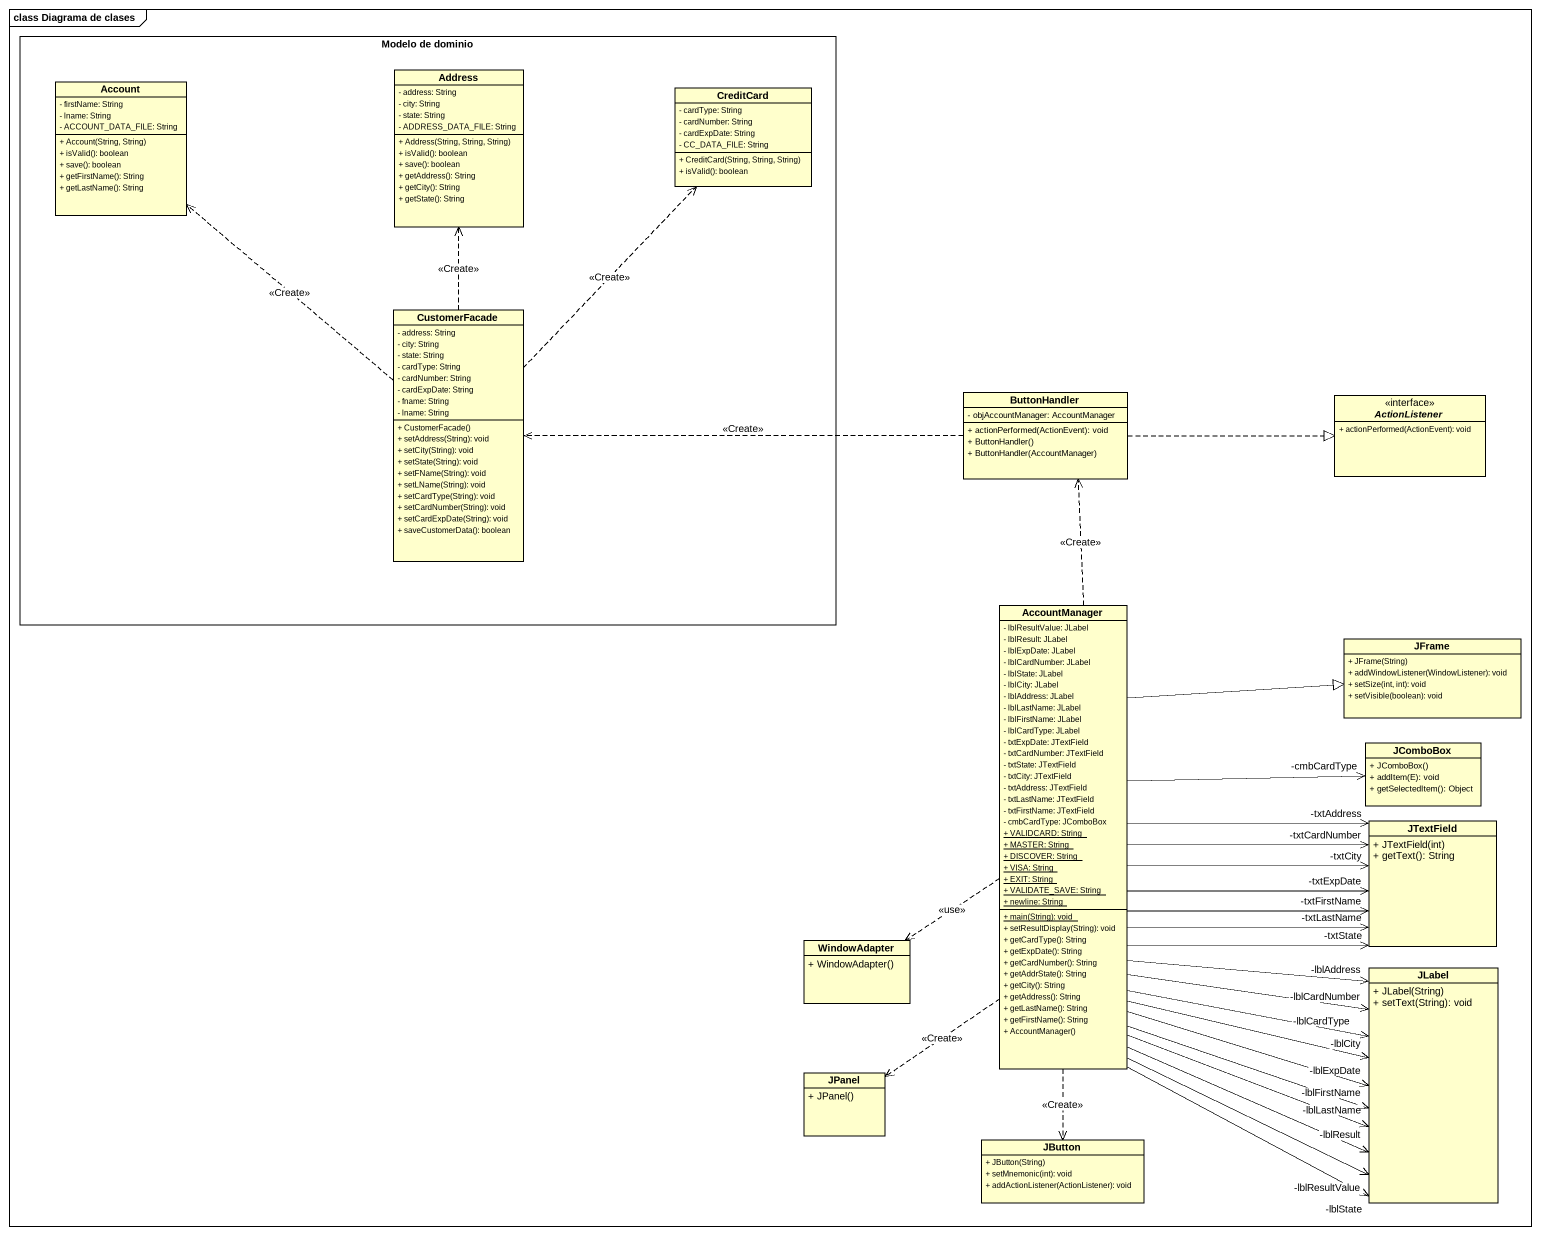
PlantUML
@startuml
mainframe class Diagrama de clases
hide circle
hide empty members
skinparam classAttributeIconSize 0
rectangle "Modelo de dominio" as Modelo_de_dominio {
  class Account {
    - firstName: String
    - lname: String
    - ACCOUNT_DATA_FILE: String
    + Account(String, String)
    + isValid(): boolean
    + save(): boolean
    + getFirstName(): String
    + getLastName(): String
  }
  class Address {
    - address: String
    - city: String
    - state: String
    - ADDRESS_DATA_FILE: String
    + Address(String, String, String)
    + isValid(): boolean
    + save(): boolean
    + getAddress(): String
    + getCity(): String
    + getState(): String
  }
  class CreditCard {
    - cardType: String
    - cardNumber: String
    - cardExpDate: String
    - CC_DATA_FILE: String
    + CreditCard(String, String, String)
    + isValid(): boolean
  }
  class CustomerFacade {
    - address: String
    - city: String
    - state: String
    - cardType: String
    - cardNumber: String
    - cardExpDate: String
    - fname: String
    - lname: String
    + CustomerFacade()
    + setAddress(String): void
    + setCity(String): void
    + setState(String): void
    + setFName(String): void
    + setLName(String): void
    + setCardType(String): void
    + setCardNumber(String): void
    + setCardExpDate(String): void
    + saveCustomerData(): boolean
  }
}
class ButtonHandler {
  - objAccountManager: AccountManager
  + actionPerformed(ActionEvent): void
  + ButtonHandler()
  + ButtonHandler(AccountManager)
}
interface ActionListener {
  + actionPerformed(ActionEvent): void
}
class AccountManager {
  - lblResultValue: JLabel
  - lblResult: JLabel
  - lblExpDate: JLabel
  - lblCardNumber: JLabel
  - lblState: JLabel
  - lblCity: JLabel
  - lblAddress: JLabel
  - lblLastName: JLabel
  - lblFirstName: JLabel
  - lblCardType: JLabel
  - txtExpDate: JTextField
  - txtCardNumber: JTextField
  - txtState: JTextField
  - txtCity: JTextField
  - txtAddress: JTextField
  - txtLastName: JTextField
  - txtFirstName: JTextField
  - cmbCardType: JComboBox
  {static} + VALIDCARD: String
  {static} + MASTER: String
  {static} + DISCOVER: String
  {static} + VISA: String
  {static} + EXIT: String
  {static} + VALIDATE_SAVE: String
  {static} + newline: String
  {static} + main(String): void
  + setResultDisplay(String): void
  + getCardType(): String
  + getExpDate(): String
  + getCardNumber(): String
  + getAddrState(): String
  + getCity(): String
  + getAddress(): String
  + getLastName(): String
  + getFirstName(): String
  + AccountManager()
}
class JFrame {
  + JFrame(String)
  + addWindowListener(WindowListener): void
  + setSize(int, int): void
  + setVisible(boolean): void
}
class JComboBox {
  + JComboBox()
  + addItem(E): void
  + getSelectedItem(): Object
}
class JTextField {
  + JTextField(int)
  + getText(): String
}
class WindowAdapter {
  + WindowAdapter()
}
class JLabel {
  + JLabel(String)
  + setText(String): void
}
class JPanel {
  + JPanel()
}
class JButton {
  + JButton(String)
  + setMnemonic(int): void
  + addActionListener(ActionListener): void
}
CustomerFacade .up.> Account : <<Create>>
CustomerFacade .up.> Address : <<Create>>
CustomerFacade .up.> CreditCard : <<Create>>
ButtonHandler .left.> CustomerFacade : <<Create>>
ButtonHandler .right.|> ActionListener
AccountManager .up.> ButtonHandler : <<Create>>
AccountManager -right-|> JFrame
AccountManager -right-> "-cmbCardType" JComboBox
AccountManager -right-> "-txtAddress" JTextField
AccountManager -right-> "-txtCardNumber" JTextField
AccountManager -right-> "-txtCity" JTextField
AccountManager -right-> "-txtExpDate" JTextField
AccountManager -right-> "-txtFirstName" JTextField
AccountManager -right-> "-txtState" JTextField
AccountManager -right-> "-txtLastName" JTextField
AccountManager ..> WindowAdapter : <<use>>
AccountManager --> "-lblAddress" JLabel
AccountManager --> "-lblCardNumber" JLabel
AccountManager --> "-lblCardType" JLabel
AccountManager --> "-lblCity" JLabel
AccountManager --> "-lblExpDate" JLabel
AccountManager --> "-lblFirstName" JLabel
AccountManager --> "-lblLastName" JLabel
AccountManager --> "-lblResult" JLabel
AccountManager --> "-lblResultValue" JLabel
AccountManager --> "-lblState" JLabel
AccountManager ..> JPanel : <<Create>>
AccountManager ..> JButton : <<Create>>
@enduml
